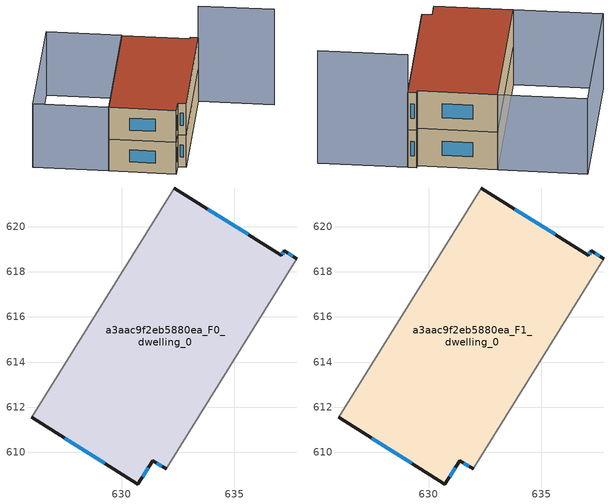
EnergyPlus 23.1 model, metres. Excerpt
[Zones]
a3aac9f2eb5880ea_F0_dwelling_0
 floor ground (EU_floor_Construction): 637.22,618.93 637.77,618.59 631.98,609.26 631.38,609.63 630.73,608.59 626.02,611.55 632.33,621.72 637.09,618.73 z0
 wall outside (EU_wall_Construction): 626.02,611.55 630.73,608.59 631.38,609.63 631.98,609.26 / 637.77,618.59 637.22,618.93 637.09,618.73 632.33,621.72 z0:3
 wall adiabatic (EU_wall_Construction): 632.33,621.72 626.02,611.55 / 631.98,609.26 637.77,618.59 z0:3
 window (EU_Window_Construction): 630.93,608.92 631.18,609.31 / 627.49,610.63 629.26,609.51 / 635.61,619.66 633.82,620.79 / 637.18,618.87 637.13,618.79 / 637.6,618.7 637.39,618.82 / 631.57,609.52 631.79,609.38 z0.93:2.07
a3aac9f2eb5880ea_F1_dwelling_0
 floor to a3aac9f2eb5880ea_F0_dwelling_0 (EU_floor_Construction): 637.22,618.93 637.77,618.59 631.98,609.26 631.38,609.63 630.73,608.59 626.02,611.55 632.33,621.72 637.09,618.73 z3
 wall outside (EU_wall_Construction): 626.02,611.55 630.73,608.59 631.38,609.63 631.98,609.26 / 637.77,618.59 637.22,618.93 637.09,618.73 632.33,621.72 z3:6
 wall adiabatic (EU_wall_Construction): 632.33,621.72 626.02,611.55 / 631.98,609.26 637.77,618.59 z3:6
 window (EU_Window_Construction): 630.93,608.92 631.18,609.31 / 627.49,610.63 629.26,609.51 / 635.61,619.66 633.82,620.79 / 637.18,618.87 637.13,618.79 / 637.6,618.7 637.39,618.82 / 631.57,609.52 631.79,609.38 z3.93:5.07
 roof outside (EU_roof_Construction): 631.98,609.26 637.77,618.59 637.22,618.93 637.09,618.73 632.33,621.72 626.02,611.55 630.73,608.59 631.38,609.63 z6
shading: 637.77,618.59 643.1,615.28 z0:9; 620.69,614.86 627.02,625.06 / 627.02,625.06 632.35,621.75 / 632.35,621.75 626.02,611.55 / 626.02,611.55 620.69,614.86 z0:6
[Building]
EU S2 Campaign: North Axis=0; Terrain=City; Solar Distribution=FullExterior
[Site:Location]
Montreal-Trudeau.Intl.AP: Latitude=45.4667; Longitude=-73.75; Time Zone=-5; Elevation=36
[SizingPeriod:WeatherFileDays]
AnnualSizingPeriod: Begin Month=1; Begin Day of Month=1; End Month=12; End Day of Month=31; Day of Week for Start Day=Monday; Use Weather File Daylight Saving Period=No; Use Weather File Rain and Snow Indicators=No
[MATERIAL]
EU_InternalMass_Material: Roughness=MediumRough; Thickness=0.1; Conductivity=1; Density=1800; Specific Heat=900; Thermal Absorptance=0.9; Solar Absorptance=0.7; Visible Absorptance=0.7
[MATERIAL:NOMASS] Roughness=MediumRough; Thermal Absorptance=0.9; Solar Absorptance=0.7; Visible Absorptance=0.7
Name | Thermal Resistance
EU_wall_NoMass; EU_floor_NoMass | 1.51479
EU_roof_NoMass | 2.84114
[WINDOWMATERIAL:SIMPLEGLAZINGSYSTEM]
EU_Window_SimpleGlazing: UFactor=3.53504; Solar Heat Gain Coefficient=0.8; Visible Transmittance=0.8
[CONSTRUCTION]
EU_wall_Construction: EU_wall_NoMass
EU_roof_Construction: EU_roof_NoMass
EU_floor_Construction: EU_floor_NoMass
EU_Window_Construction: EU_Window_SimpleGlazing
EU_InternalMass_Construction: EU_InternalMass_Material
[ZONE] Type=1; Multiplier=1; Ceiling Height=autocalculate; Floor Area=autocalculate; Part of Total Floor Area=Yes
Name | Volume
a3aac9f2eb5880ea_F0_dwelling_0 | 223.077
a3aac9f2eb5880ea_F1_dwelling_0 | 223.078
[INTERNALMASS] Construction=EU_InternalMass_Construction; Surface Area=74.3594
Name | Zone or ZoneList
a3aac9f2eb5880ea_F0_dwelling_0_EU_InternalMass | a3aac9f2eb5880ea_F0_dwelling_0
a3aac9f2eb5880ea_F1_dwelling_0_EU_InternalMass | a3aac9f2eb5880ea_F1_dwelling_0
[OTHEREQUIPMENT] Fuel Type=Electricity; Design Level Calculation Method=Watts/Area; Power per Zone Floor Area=1; Fraction Latent=0; Fraction Radiant=0; Fraction Lost=0; Carbon Dioxide Generation Rate=0; EndUse Subcategory=EU_Step8_InternalGains
Name | Zone or ZoneList or Space or SpaceList | Schedule
EU_Step8_InternalGain_a3aac9f2eb5880ea_F0_dwelling_0_f000 | a3aac9f2eb5880ea_F0_dwelling_0 | EU_Step8_GainSchedule_a3aac9f2eb5880ea_F0_dwelling_0_f000
EU_Step8_InternalGain_a3aac9f2eb5880ea_F1_dwelling_0_f000 | a3aac9f2eb5880ea_F1_dwelling_0 | EU_Step8_GainSchedule_a3aac9f2eb5880ea_F1_dwelling_0_f000
[ZONEVENTILATION:DESIGNFLOWRATE] Schedule=EU_AlwaysOn; Design Flow Rate Calculation Method=AirChanges/Hour; Air Changes per Hour=0.775154; Ventilation Type=Natural; Fan Pressure Rise=0; Fan Total Efficiency=1; Constant Term Coefficient=1; Temperature Term Coefficient=0; Velocity Term Coefficient=0; Velocity Squared Term Coefficient=0; Minimum Indoor Temperature=-100; Maximum Indoor Temperature=100; Delta Temperature=-100; Minimum Outdoor Temperature=-100; Maximum Outdoor Temperature=100; Maximum Wind Speed=40
Name | Zone or ZoneList or Space or SpaceList
EU_ConstantAir_a3aac9f2eb5880ea_F0_dwelling_0 | a3aac9f2eb5880ea_F0_dwelling_0
EU_ConstantAir_a3aac9f2eb5880ea_F1_dwelling_0 | a3aac9f2eb5880ea_F1_dwelling_0
[HVACTEMPLATE:THERMOSTAT] Constant Heating Setpoint=20; Constant Cooling Setpoint=50
EU_HeatOnly_a3aac9f2eb5880ea_F0_dwelling_0; EU_HeatOnly_a3aac9f2eb5880ea_F1_dwelling_0
[HVACTEMPLATE:ZONE:IDEALLOADSAIRSYSTEM] System Availability Schedule=EU_AlwaysOn; Maximum Heating Supply Air Temperature=50; Minimum Cooling Supply Air Temperature=13; Maximum Heating Supply Air Humidity Ratio=0.0156; Minimum Cooling Supply Air Humidity Ratio=0.0077; Heating Limit=NoLimit; Cooling Limit=NoLimit; Heating Availability Schedule=EU_AlwaysOn; Cooling Availability Schedule=EU_CoolingOff; Dehumidification Control Type=ConstantSensibleHeatRatio; Cooling Sensible Heat Ratio=0.7; Dehumidification Setpoint=60; Humidification Control Type=None; Humidification Setpoint=30; Outdoor Air Method=None; Outdoor Air Flow Rate per Person=0.00944; Outdoor Air Flow Rate per Zone Floor Area=0; Outdoor Air Flow Rate per Zone=0; Demand Controlled Ventilation Type=None; Outdoor Air Economizer Type=NoEconomizer; Heat Recovery Type=None; Sensible Heat Recovery Effectiveness=0.7; Latent Heat Recovery Effectiveness=0.65
Name | Template Thermostat
a3aac9f2eb5880ea_F0_dwelling_0 | EU_HeatOnly_a3aac9f2eb5880ea_F0_dwelling_0
a3aac9f2eb5880ea_F1_dwelling_0 | EU_HeatOnly_a3aac9f2eb5880ea_F1_dwelling_0
[SIZING:ZONE] Zone Cooling Design Supply Air Temperature Input Method=SupplyAirTemperature; Zone Cooling Design Supply Air Temperature=13; Zone Heating Design Supply Air Temperature Input Method=SupplyAirTemperature; Zone Heating Design Supply Air Temperature=50; Zone Cooling Design Supply Air Humidity Ratio=0.008; Zone Heating Design Supply Air Humidity Ratio=0.008; Cooling Design Air Flow Method=DesignDay; Cooling Design Air Flow Rate=0; Cooling Minimum Air Flow per Zone Floor Area=0.000762; Cooling Minimum Air Flow=0; Cooling Minimum Air Flow Fraction=0.2; Heating Design Air Flow Method=DesignDay; Heating Design Air Flow Rate=0; Heating Maximum Air Flow per Zone Floor Area=0.002032; Heating Maximum Air Flow=0.141576; Heating Maximum Air Flow Fraction=0.3; Account for Dedicated Outdoor Air System=No; Dedicated Outdoor Air System Control Strategy=NeutralSupplyAir; Dedicated Outdoor Air Low Setpoint Temperature for Design=autosize; Dedicated Outdoor Air High Setpoint Temperature for Design=autosize; Zone Load Sizing Method=Sensible Load Only No Latent Load; Zone Latent Cooling Design Supply Air Humidity Ratio Input Method=HumidityRatioDifference; Zone Cooling Design Supply Air Humidity Ratio Difference=0.005; Zone Latent Heating Design Supply Air Humidity Ratio Input Method=HumidityRatioDifference; Zone Humidification Design Supply Air Humidity Ratio Difference=0.005
a3aac9f2eb5880ea_F0_dwelling_0; a3aac9f2eb5880ea_F1_dwelling_0
[SCHEDULE:CONSTANT]
Name | Hourly Value
EU_AlwaysOn | 1
EU_CoolingOff | 0
[SCHEDULE:FILE] Column Number=1; Rows to Skip at Top=0; Number of Hours of Data=8760; Column Separator=Comma; Interpolate to Timestep=No; Minutes per Item=60; Adjust Schedule for Daylight Savings=Yes
Name | File
EU_Step8_GainSchedule_a3aac9f2eb5880ea_F0_dwelling_0_f000 | ../../schedules/a3aac9f2eb5880ea/a3aac9f2eb5880ea_F0_dwelling_0_f000_gain.csv
EU_Step8_GainSchedule_a3aac9f2eb5880ea_F1_dwelling_0_f000 | ../../schedules/a3aac9f2eb5880ea/a3aac9f2eb5880ea_F1_dwelling_0_f000_gain.csv
